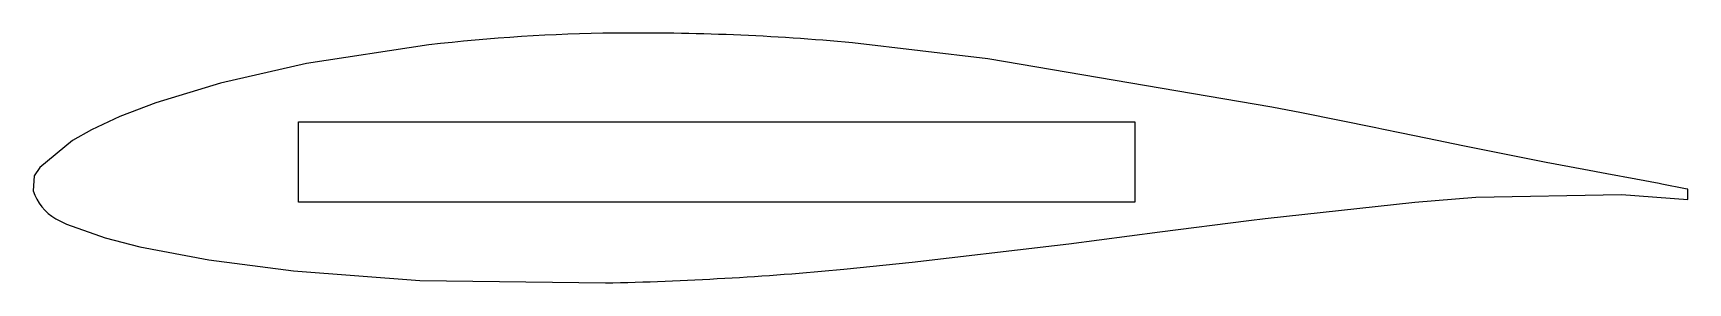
# Model space of a CAD drawing. Extents: x -14.4 to 75.2, y -4.4 to 9.2.
import ezdxf

# ---------------------------------------------------------------- set-up
doc = ezdxf.new("R2010")
doc.units = 0
doc.layers.add('INTERIOR_LOOPS', color=7, linetype='CONTINUOUS')
doc.layers.add('OUTER_LOOP', color=7, linetype='CONTINUOUS')

msp = doc.modelspace()

# ---------------------------------------------------------------- linework, layer by layer
at = {"layer": 'INTERIOR_LOOPS', "color": 3, "linetype": 'CONTINUOUS'}
for p, q in [((0, 4.348), (45.256, 4.351)), ((0, 0), (0, 4.348)), ((45.256, 4.351), (45.256, 0)), ((45.256, 0), (0, 0))]:
    msp.add_line(p, q, dxfattribs=at)
at = {"layer": 'OUTER_LOOP', "color": 3, "linetype": 'CONTINUOUS'}
for p, q in [((7.06, 8.526), (0.44, 7.515)), ((37.293, 7.773), (29.975, 8.639)), ((0.44, 7.515), (-4.221, 6.453)), ((52.657, 5.154), (37.293, 7.773)), ((-4.221, 6.453), (-7.718, 5.386)), ((-7.718, 5.386), (-9.661, 4.638)), ((-9.661, 4.638), (-11.2, 3.916)), ((54.27, 4.833), (52.657, 5.154)), ((58.283, 4.021), (54.27, 4.833)), ((-11.2, 3.916), (-12.219, 3.344)), ((58.621, 3.952), (58.283, 4.021)), ((59.688, 3.734), (58.621, 3.952)), ((60.993, 3.467), (59.688, 3.734)), ((-12.219, 3.344), (-13.994, 1.874)), ((61.094, 3.446), (60.993, 3.467)), ((62.99, 3.06), (61.094, 3.446)), ((63.906, 2.875), (62.99, 3.06)), ((67.511, 2.157), (63.906, 2.875)), ((-13.994, 1.874), (-14.3, 1.419)), ((69.536, 1.765), (67.511, 2.157)), ((-14.3, 1.419), (-14.357, 0.619)), ((70.785, 1.53), (69.536, 1.765)), ((72.357, 1.239), (70.785, 1.53)), ((73.62, 1.007), (72.357, 1.239)), ((73.767, 0.98), (73.62, 1.007)), ((75.049, 0.728), (73.767, 0.98)), ((60.395, -0.001), (63.706, 0.27)), ((63.706, 0.27), (71.587, 0.421)), ((71.587, 0.421), (75.17, 0.14)), ((75.175, 0.7), (75.049, 0.728)), ((75.17, 0.14), (75.175, 0.7)), ((51.419, -1.003), (52.296, -0.892)), ((52.296, -0.892), (60.395, -0.001)), ((-13.131, -0.902), (-12.555, -1.187)), ((-12.555, -1.187), (-10.46, -1.94)), ((41.675, -2.255), (46.605, -1.62)), ((46.605, -1.62), (51.419, -1.003)), ((-10.46, -1.94), (-8.59, -2.426)), ((-8.59, -2.426), (-4.848, -3.134)), ((33.212, -3.26), (40.913, -2.351)), ((40.913, -2.351), (41.675, -2.255)), ((-4.848, -3.134), (-0.274, -3.72)), ((29.506, -3.638), (33.212, -3.26)), ((-0.274, -3.72), (6.574, -4.242)), ((6.574, -4.242), (16.609, -4.385))]:
    msp.add_line(p, q, dxfattribs=at)
for centre, radius, start, end in [((18.195, -87.756), 96.924, 90.65143, 96.59696), ((18.506, -115.134), 124.303, 84.7059, 90.65143), ((-11.812, 1.416), 2.667, 197.39424, 240.36389), ((12.701, 174.801), 179.229, 271.24947, 275.37992)]:
    msp.add_arc(centre, radius, start, end, dxfattribs=at)

doc.saveas('drawing.dxf')
